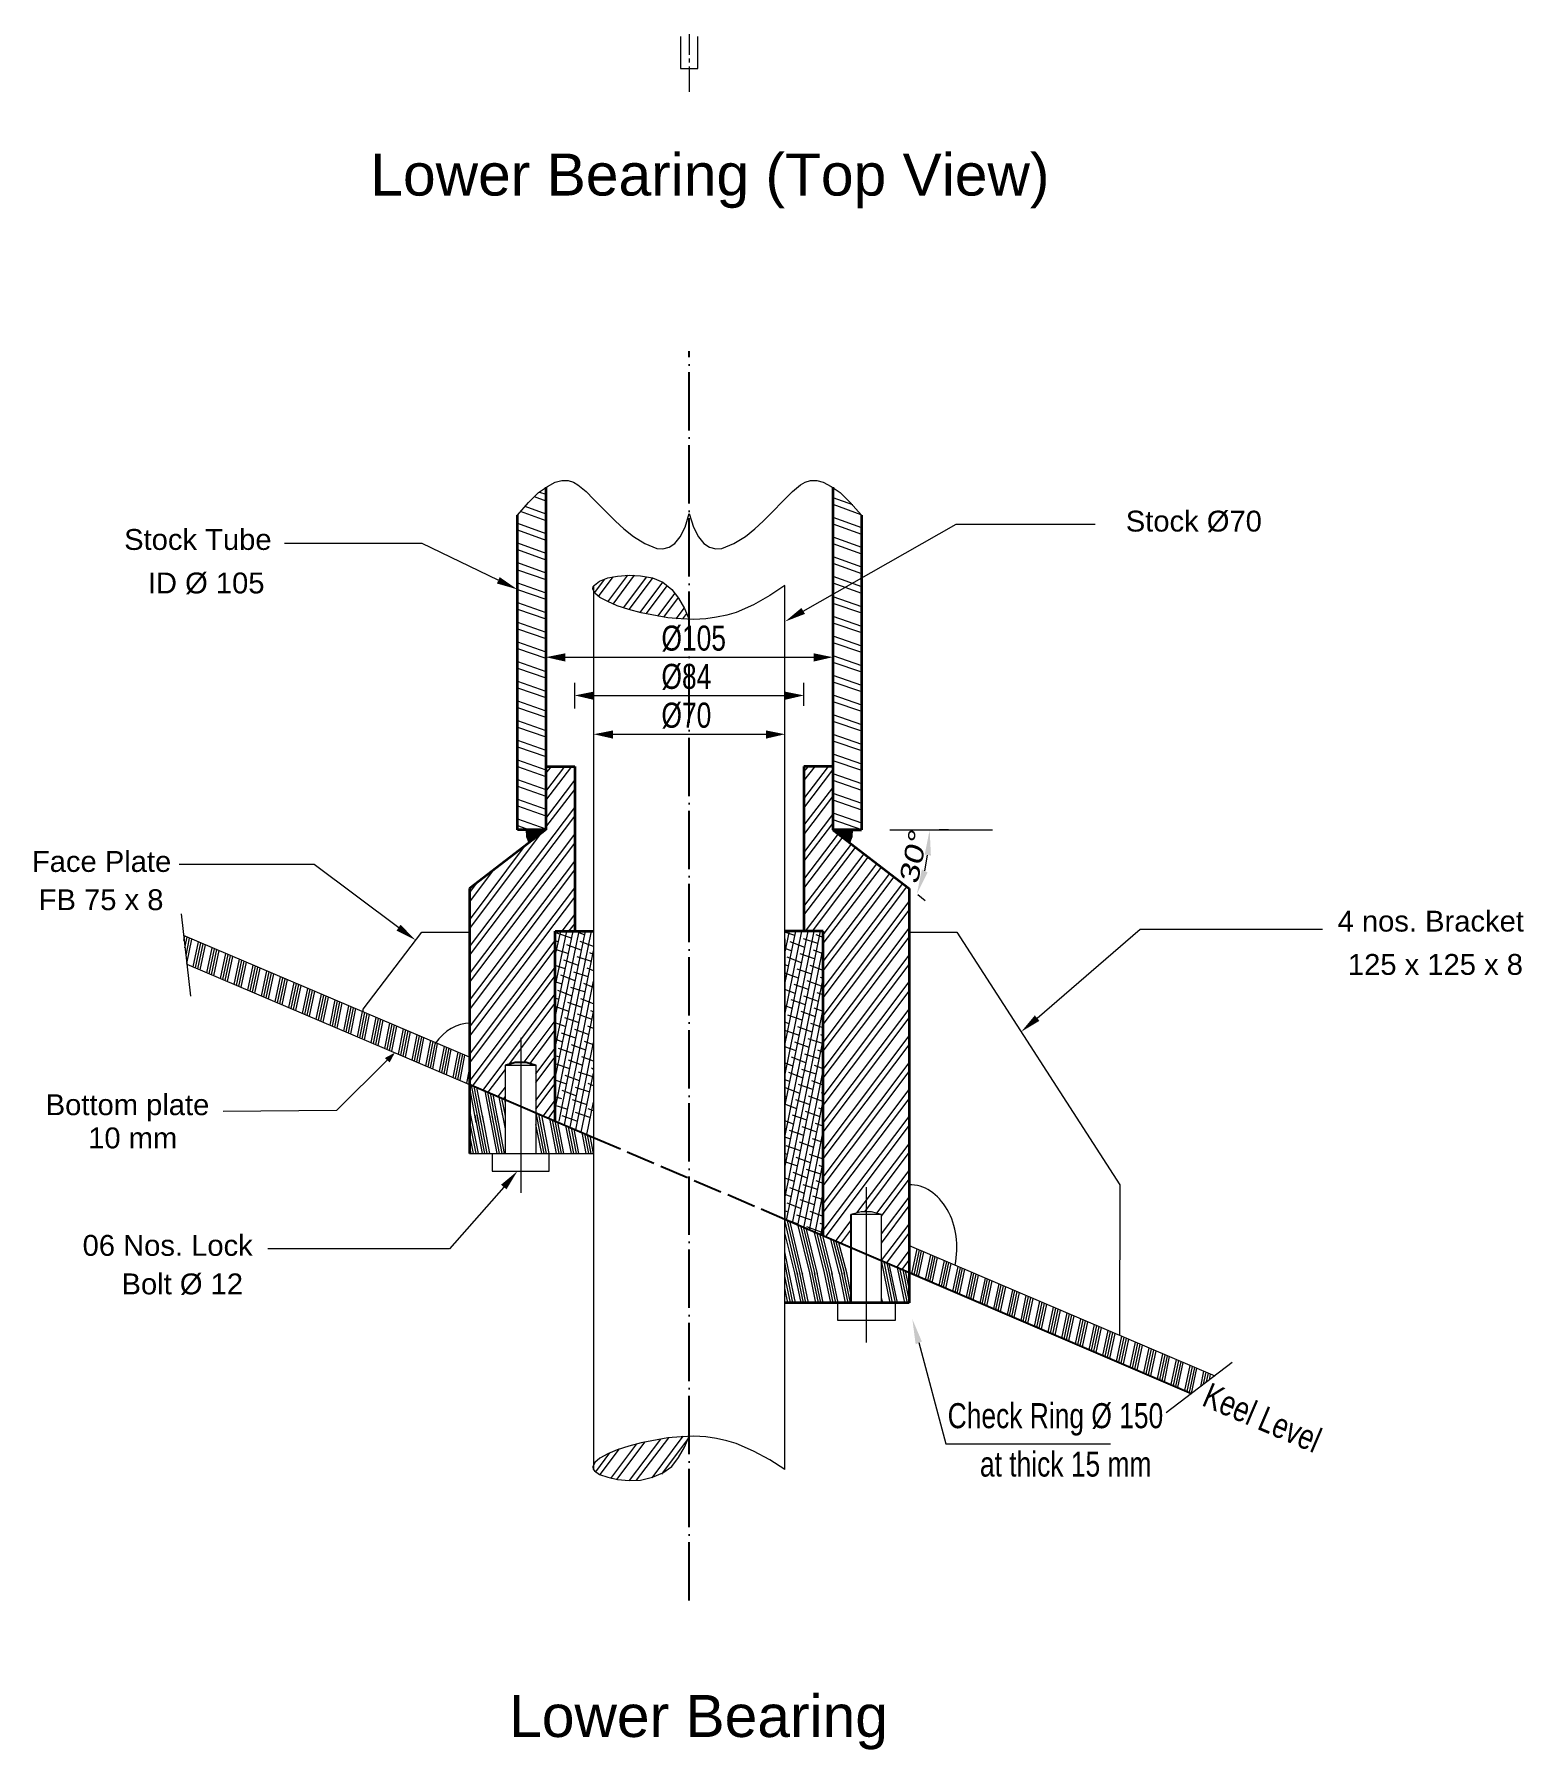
# Model space of a CAD drawing. Header units: inches. Extents: x 12838 to 25100, y 14333 to 18831.
# Drawn here: x 14211 to 14824, y 16734 to 17440 of the extents above; entities that cross this region are included whole.
import ezdxf

# ---------------------------------------------------------------- set-up
doc = ezdxf.new("R2010")
doc.units = ezdxf.units.IN
doc.header["$MEASUREMENT"] = 0
for name, pattern in [('ACAD_ISO02W100', [15, 12, -3]), ('ACAD_ISO04W100', [30, 24, -3, 0, -3]), ('CENTER2', [1.125, 0.75, -0.125, 0.125, -0.125])]:
    doc.linetypes.add(name, pattern=pattern)
for name, color, linetype in [('PDF3_Geometry', 7, 'Continuous'), ('PDF3_Solid Fills', 7, 'Continuous'), ('PDF3_Text', 7, 'Continuous')]:
    doc.layers.add(name, color=color, linetype=linetype)
doc.styles.add('PDF Arial', font='arial.ttf')

msp = doc.modelspace()

# ---------------------------------------------------------------- linework, layer by layer
at = {"linetype": 'ACAD_ISO04W100'}
msp.add_line((14480.49898, 16795.72639), (14480.49898, 17309.93808), dxfattribs=at)
for p, q in [((14390.03827, 16979.64591), (14390.03827, 17025.92112)), ((14404.8039, 17016.09591), (14408.87718, 17017.22091)), ((14408.87718, 17017.22091), (14413.2899, 17017.22091)), ((14413.2899, 17017.22091), (14417.36318, 17016.09591)), ((14389.88206, 17008.20118), (14441.12396, 16986.31038)), ((14519.874, 16952.66796), (14687.29238, 16880.94089)), ((14547.02918, 16954.594), (14547.02918, 16918.144))]:
    msp.add_line(p, q)
at = {"linetype": 'ACAD_ISO02W100'}
msp.add_line((14441.12396, 16986.31038), (14519.874, 16952.66796), dxfattribs=at)
at = {"layer": 'PDF3_Geometry', "linetype": 'ByBlock', "lineweight": 18}
for p, q in [((14425.34001, 17255.96796), (14428.05553, 17256.64296)), ((14428.05553, 17256.64296), (14430.60133, 17256.64296)), ((14430.60133, 17256.64296), (14432.80769, 17255.96796)), ((14528.19027, 17255.96796), (14530.39663, 17256.64296)), ((14530.39663, 17256.64296), (14532.94243, 17256.64296)), ((14532.94243, 17256.64296), (14535.65795, 17255.96796)), ((14414.30822, 17247.64296), (14418.3815, 17251.69296)), ((14416.6843, 17250.11796), (14421.43645, 17248.31796)), ((14418.3815, 17251.69296), (14422.11533, 17254.16796)), ((14418.89066, 17251.91796), (14421.43645, 17251.01796)), ((14422.11533, 17254.16796), (14425.34001, 17255.96796)), ((14432.80769, 17255.96796), (14434.67461, 17254.84296)), ((14434.67461, 17254.84296), (14438.069, 17252.14296)), ((14438.069, 17252.14296), (14441.12396, 17248.99296)), ((14519.874, 17248.99296), (14522.92895, 17252.14296)), ((14522.92895, 17252.14296), (14526.32335, 17254.84296)), ((14526.32335, 17254.84296), (14528.19027, 17255.96796)), ((14535.65795, 17255.96796), (14538.88263, 17254.16796)), ((14538.88263, 17254.16796), (14542.61646, 17251.69296)), ((14539.56151, 17249.66796), (14547.70806, 17246.74296)), ((14542.61646, 17251.69296), (14546.68974, 17247.64296)), ((14409.72578, 17242.46796), (14414.30822, 17247.64296)), ((14410.91382, 17244.04296), (14421.43645, 17240.21796)), ((14412.78074, 17246.06796), (14421.43645, 17242.91796)), ((14441.12396, 17248.99296), (14447.06416, 17242.91796)), ((14447.06416, 17242.91796), (14450.11912, 17239.99296)), ((14478.80178, 17237.51796), (14480.49898, 17243.14296)), ((14480.49898, 17243.14296), (14482.19618, 17237.51796)), ((14510.87884, 17239.99296), (14513.9338, 17242.91796)), ((14513.9338, 17242.91796), (14519.874, 17248.99296)), ((14539.56151, 17246.96796), (14551.10246, 17242.69296)), ((14546.68974, 17247.64296), (14551.4419, 17242.46796)), ((14409.72578, 17239.09296), (14421.43645, 17234.81796)), ((14409.72578, 17236.39296), (14421.43645, 17232.11796)), ((14450.11912, 17239.99296), (14453.51352, 17236.84296)), ((14453.51352, 17236.84296), (14457.58679, 17233.69296)), ((14476.76514, 17233.46796), (14478.80178, 17237.51796)), ((14480.49898, 17239.09296), (14480.49898, 17229.19296)), ((14482.19618, 17237.51796), (14484.23282, 17233.46796)), ((14503.58089, 17233.69296), (14507.48444, 17236.84296)), ((14507.48444, 17236.84296), (14510.87884, 17239.99296)), ((14539.56151, 17241.56796), (14551.4419, 17237.29296)), ((14539.56151, 17238.86796), (14551.4419, 17234.59296)), ((14409.72578, 17230.99296), (14421.43645, 17226.71796)), ((14409.72578, 17228.29296), (14421.43645, 17224.01796)), ((14457.58679, 17233.69296), (14462.16923, 17230.76796)), ((14462.16923, 17230.76796), (14467.09111, 17228.74296)), ((14467.09111, 17228.74296), (14469.63691, 17228.51796)), ((14469.63691, 17228.51796), (14472.1827, 17229.19296)), ((14472.1827, 17229.19296), (14474.55878, 17230.76796)), ((14474.55878, 17230.76796), (14476.76514, 17233.46796)), ((14484.23282, 17233.46796), (14486.43918, 17230.76796)), ((14486.43918, 17230.76796), (14488.81525, 17229.19296)), ((14488.81525, 17229.19296), (14491.36105, 17228.51796)), ((14491.36105, 17228.51796), (14493.90685, 17228.74296)), ((14493.90685, 17228.74296), (14498.82873, 17230.76796)), ((14498.82873, 17230.76796), (14503.58089, 17233.69296)), ((14539.56151, 17233.46796), (14551.4419, 17229.19296)), ((14539.56151, 17230.76796), (14551.4419, 17226.49296)), ((14409.72578, 17222.89296), (14421.43645, 17218.61796)), ((14539.56151, 17225.36796), (14551.4419, 17221.09296)), ((14539.56151, 17222.66796), (14551.4419, 17218.39296)), ((14409.72578, 17219.96796), (14421.43645, 17215.91796)), ((14409.72578, 17214.56796), (14421.43645, 17210.51796)), ((14441.4634, 17210.51796), (14445.7064, 17216.14296)), ((14441.4634, 17213.66796), (14443.50004, 17215.24296)), ((14443.1606, 17208.94296), (14449.1008, 17217.04296)), ((14443.50004, 17215.24296), (14446.89444, 17216.59296)), ((14446.89444, 17206.69296), (14455.21071, 17217.71796)), ((14446.89444, 17216.59296), (14450.96772, 17217.26796)), ((14449.1008, 17205.79296), (14457.92623, 17217.71796)), ((14450.96772, 17217.26796), (14455.71987, 17217.71796)), ((14453.3438, 17204.21796), (14463.01783, 17217.04296)), ((14455.71987, 17217.71796), (14460.47203, 17217.49296)), ((14455.71987, 17203.54296), (14465.39391, 17216.36796)), ((14460.30231, 17202.41796), (14469.63691, 17214.79296)), ((14460.47203, 17217.49296), (14465.39391, 17216.59296)), ((14465.39391, 17216.59296), (14469.63691, 17214.79296)), ((14469.63691, 17214.79296), (14473.37074, 17211.86796)), ((14539.56151, 17217.26796), (14551.4419, 17212.99296)), ((14539.56151, 17214.56796), (14551.4419, 17210.29296)), ((14409.72578, 17211.86796), (14421.43645, 17207.81796)), ((14440.78452, 17212.09296), (14440.95424, 17212.99296)), ((14441.63312, 17210.29296), (14440.78452, 17212.09296)), ((14440.95424, 17212.99296), (14441.4634, 17213.66796)), ((14441.12396, 17213.44296), (14441.12396, 16849.5468)), ((14443.66976, 17208.49296), (14441.63312, 17210.29296)), ((14446.89444, 17206.91796), (14443.66976, 17208.49296)), ((14450.798, 17205.11796), (14446.89444, 17206.91796)), ((14462.67839, 17201.74296), (14471.50382, 17213.44296)), ((14467.60027, 17200.84296), (14474.7285, 17210.29296)), ((14469.97635, 17200.39296), (14476.08626, 17208.49296)), ((14473.37074, 17211.86796), (14476.08626, 17208.26796)), ((14476.08626, 17208.26796), (14478.46234, 17203.99296)), ((14513.59436, 17209.39296), (14506.97528, 17205.56796)), ((14519.874, 17213.44296), (14513.59436, 17209.39296)), ((14519.874, 16849.5468), (14519.874, 17213.44296)), ((14539.56151, 17208.94296), (14551.4419, 17204.89296)), ((14409.72578, 17206.46796), (14421.43645, 17202.41796)), ((14409.72578, 17203.76796), (14421.43645, 17199.71796)), ((14455.55015, 17203.54296), (14450.798, 17205.11796)), ((14460.64175, 17202.19296), (14455.55015, 17203.54296)), ((14471.67354, 17200.16796), (14460.64175, 17202.19296)), ((14477.10458, 17199.71796), (14471.67354, 17200.16796)), ((14475.06794, 17199.71796), (14478.46234, 17204.21796)), ((14477.78346, 17199.71796), (14479.48066, 17201.96796)), ((14478.46234, 17203.99296), (14480.49898, 17199.49296)), ((14491.70049, 17200.39296), (14487.28778, 17199.71796)), ((14495.94349, 17201.29296), (14491.70049, 17200.39296)), ((14499.84705, 17202.41796), (14495.94349, 17201.29296)), ((14506.97528, 17205.56796), (14499.84705, 17202.41796)), ((14539.56151, 17206.24296), (14551.4419, 17202.19296)), ((14539.56151, 17200.84296), (14551.4419, 17196.79296)), ((14409.72578, 17198.36796), (14421.43645, 17194.31796)), ((14409.72578, 17195.66796), (14421.43645, 17191.61796)), ((14482.3659, 17199.49296), (14477.10458, 17199.71796)), ((14487.28778, 17199.71796), (14482.3659, 17199.49296)), ((14539.56151, 17198.14296), (14551.4419, 17194.09296)), ((14539.56151, 17192.74296), (14551.4419, 17188.69296)), ((14409.72578, 17190.26796), (14421.43645, 17186.21796)), ((14409.72578, 17187.56796), (14421.43645, 17183.51796)), ((14421.43645, 17170.69296), (14421.43645, 17189.14296)), ((14539.56151, 17190.04296), (14551.4419, 17185.99296)), ((14539.56151, 17173.39296), (14539.56151, 17189.14296)), ((14409.72578, 17182.16796), (14421.43645, 17178.11796)), ((14409.72578, 17179.46796), (14421.43645, 17175.41796)), ((14429.41329, 17183.96796), (14531.75439, 17183.96796)), ((14539.56151, 17184.64296), (14551.4419, 17180.59296)), ((14539.56151, 17181.94296), (14551.4419, 17177.89296)), ((14409.72578, 17174.06796), (14421.43645, 17170.01796)), ((14433.31685, 17162.81796), (14433.31685, 17173.39296)), ((14527.68111, 17163.94296), (14527.68111, 17173.39296)), ((14539.56151, 17176.54296), (14551.4419, 17172.49296)), ((14539.56151, 17173.84296), (14551.4419, 17169.79296)), ((14409.72578, 17171.36796), (14421.43645, 17167.31796)), ((14409.72578, 17165.96796), (14421.43645, 17161.91796)), ((14441.12396, 17168.21796), (14519.874, 17168.21796)), ((14539.56151, 17168.44296), (14551.4419, 17164.39296)), ((14539.56151, 17165.74296), (14551.4419, 17161.69296)), ((14409.72578, 17163.26796), (14421.43645, 17159.21796)), ((14409.72578, 17157.86796), (14421.43645, 17153.81796)), ((14539.56151, 17160.34296), (14551.4419, 17156.29296)), ((14539.56151, 17157.64296), (14551.4419, 17153.59296)), ((14409.72578, 17155.16796), (14421.43645, 17151.11796)), ((14449.1008, 17152.24296), (14512.06688, 17152.24296)), ((14539.56151, 17152.24296), (14551.4419, 17148.19296)), ((14409.72578, 17149.76796), (14421.43645, 17145.71796)), ((14409.72578, 17147.06796), (14421.43645, 17143.01796)), ((14539.56151, 17149.54296), (14551.4419, 17145.49296)), ((14539.56151, 17144.14296), (14551.4419, 17140.09296)), ((14409.72578, 17141.66796), (14421.43645, 17137.61796)), ((14409.72578, 17138.96796), (14421.43645, 17134.91796)), ((14421.43645, 17128.61796), (14429.24357, 17138.96796)), ((14421.43645, 17136.04296), (14423.81253, 17138.96796)), ((14421.43645, 17125.01796), (14432.12881, 17138.96796)), ((14527.68111, 17136.71796), (14529.54803, 17138.96796)), ((14527.68111, 17125.69296), (14537.86431, 17138.96796)), ((14527.68111, 17133.11796), (14532.26355, 17138.96796)), ((14527.68111, 17121.86796), (14539.56151, 17137.61796)), ((14539.56151, 17141.44296), (14551.4419, 17137.39296)), ((14409.72578, 17133.56796), (14421.43645, 17129.51796)), ((14409.72578, 17130.86796), (14421.43645, 17126.81796)), ((14421.43645, 17117.59296), (14433.31685, 17133.34296)), ((14421.43645, 17113.99296), (14433.31685, 17129.51796)), ((14527.68111, 17114.66796), (14539.56151, 17130.19296)), ((14539.56151, 17136.04296), (14551.4419, 17131.99296)), ((14539.56151, 17133.34296), (14551.4419, 17129.29296)), ((14390.03827, 17064.71796), (14433.31685, 17122.09296)), ((14409.72578, 17125.46796), (14421.43645, 17121.41796)), ((14409.72578, 17122.76796), (14421.43645, 17118.71796)), ((14527.68111, 17110.84296), (14539.56151, 17126.59296)), ((14539.56151, 17127.94296), (14551.4419, 17123.89296)), ((14539.56151, 17125.24296), (14551.4419, 17121.19296)), ((14390.03827, 17061.11796), (14433.31685, 17118.49296)), ((14409.72578, 17117.36796), (14421.43645, 17113.31796)), ((14527.68111, 17103.41796), (14539.56151, 17119.16796)), ((14527.68111, 17099.81796), (14539.56151, 17115.56796)), ((14539.56151, 17119.84296), (14551.4419, 17115.79296)), ((14539.56151, 17117.14296), (14551.4419, 17113.09296)), ((14390.03827, 17072.14296), (14419.73926, 17111.74296)), ((14390.03827, 17053.69296), (14433.31685, 17111.06796)), ((14409.72578, 17114.66796), (14414.64766, 17112.86796)), ((14527.68111, 17092.39296), (14541.93758, 17111.29296)), ((14527.68111, 17088.79296), (14543.63478, 17109.94296)), ((14562.98285, 17112.86796), (14583.34924, 17112.86796)), ((14587.2528, 17112.86796), (14583.34924, 17112.86796)), ((14583.34924, 17112.86796), (14605.24311, 17112.86796)), ((14390.03827, 17050.09296), (14433.31685, 17107.46796)), ((14390.03827, 17075.74296), (14413.12018, 17106.56796)), ((14527.68111, 17081.36796), (14547.1989, 17107.01796)), ((14527.68111, 17077.76796), (14548.8961, 17105.66796)), ((14528.35999, 17071.24296), (14552.46022, 17102.96796)), ((14531.24523, 17071.24296), (14554.15742, 17101.61796)), ((14577.40904, 17095.99296), (14578.59708, 17102.51796)), ((14390.03827, 17042.66796), (14433.31685, 17100.04296)), ((14390.03827, 17083.16796), (14400.05175, 17096.44296)), ((14390.03827, 17038.84296), (14433.31685, 17096.44296)), ((14535.65795, 17069.66796), (14557.72153, 17098.91796)), ((14535.65795, 17066.06796), (14559.58845, 17097.56796)), ((14535.65795, 17058.64296), (14562.98285, 17094.86796)), ((14390.03827, 17086.99296), (14393.43267, 17091.49296)), ((14390.03827, 17031.64296), (14433.31685, 17089.01796)), ((14535.65795, 17054.81796), (14564.84977, 17093.51796)), ((14535.65795, 17047.61796), (14568.41389, 17090.81796)), ((14535.65795, 17043.79296), (14570.11109, 17089.46796)), ((14390.03827, 17027.81796), (14433.31685, 17085.19296)), ((14535.65795, 17036.36796), (14570.95969, 17083.39296)), ((14535.65795, 17032.76796), (14570.95969, 17079.79296)), ((14574.5238, 17086.31796), (14577.57876, 17083.84296)), ((14271.25846, 17078.39271), (14275.11121, 17044.48751)), ((14428.22525, 17071.24296), (14433.31685, 17077.99296)), ((14430.94077, 17071.24296), (14433.31685, 17074.16796)), ((14390.03827, 17019.37994), (14272.24097, 17069.41929)), ((14272.47447, 17067.36443), (14272.86581, 17069.15386)), ((14272.82472, 17064.28214), (14273.80307, 17068.75572)), ((14273.33118, 17061.13349), (14274.74033, 17068.35758)), ((14273.59346, 17057.84411), (14275.67759, 17067.95944)), ((14276.31727, 17056.44259), (14278.48938, 17066.76501)), ((14277.25453, 17056.04445), (14279.42664, 17066.36687)), ((14278.19179, 17055.64631), (14280.3639, 17065.96873)), ((14346.29064, 17039.03362), (14370.35076, 17070.79296)), ((14370.35076, 17070.79296), (14390.03827, 17070.79296)), ((14390.03827, 17020.39296), (14425.34001, 17067.41796)), ((14425.284, 16997.95083), (14440.27536, 17071.24296)), ((14425.34001, 17023.09296), (14435.18377, 17071.24296)), ((14425.34001, 17060.89296), (14427.54637, 17071.24296)), ((14425.34001, 17048.29296), (14430.09217, 17071.24296)), ((14425.34001, 17035.69296), (14432.63797, 17071.24296)), ((14425.34001, 17010.49296), (14437.72956, 17071.24296)), ((14426.52805, 17066.74296), (14425.34001, 17067.19296)), ((14431.95909, 17068.31796), (14426.01889, 17070.34296)), ((14436.03237, 17063.36796), (14430.09217, 17065.61796)), ((14437.39012, 17069.66796), (14433.31685, 17071.24296)), ((14441.12396, 17064.94296), (14435.52321, 17066.96796)), ((14441.12396, 17068.54296), (14440.95424, 17068.54296)), ((14519.874, 17062.01796), (14521.74092, 17071.24296)), ((14519.874, 17049.41796), (14524.28671, 17071.24296)), ((14519.874, 17036.81796), (14526.83251, 17071.24296)), ((14519.874, 17024.21796), (14529.37831, 17071.24296)), ((14519.874, 17011.61796), (14531.92411, 17071.24296)), ((14519.874, 16999.01796), (14534.46991, 17071.24296)), ((14523.94727, 17069.44296), (14519.874, 17070.79296)), ((14519.874, 17068.09296), (14519.874, 16951.4384)), ((14528.02055, 17064.49296), (14522.08036, 17066.74296)), ((14533.45159, 17066.06796), (14527.51139, 17068.09296)), ((14529.20859, 17070.79296), (14528.35999, 17071.24296)), ((14535.65795, 17068.54296), (14532.77271, 17069.66796)), ((14535.65795, 17025.34296), (14570.95969, 17072.36796)), ((14535.65795, 17021.74296), (14570.95969, 17068.76796)), ((14570.95969, 17070.79296), (14590.6472, 17070.79296)), ((14590.6472, 17070.79296), (14657.68656, 16966.84296)), ((14279.12905, 17055.24817), (14281.30116, 17065.57059)), ((14281.94084, 17054.05375), (14284.11294, 17064.37617)), ((14282.8781, 17053.65561), (14285.0502, 17063.97803)), ((14283.81536, 17053.25747), (14285.98746, 17063.57989)), ((14284.75262, 17052.85933), (14286.92473, 17063.18175)), ((14287.5644, 17051.6649), (14289.73651, 17061.98732)), ((14288.50166, 17051.26676), (14290.67377, 17061.58918)), ((14289.43893, 17050.86862), (14291.61103, 17061.19104)), ((14290.37619, 17050.47048), (14292.54829, 17060.7929)), ((14293.18797, 17049.27606), (14295.36007, 17059.59848)), ((14294.12523, 17048.87792), (14296.29734, 17059.20034)), ((14295.06249, 17048.47978), (14297.2346, 17058.8022)), ((14390.03827, 17016.79296), (14425.34001, 17063.81796)), ((14425.34001, 17063.81796), (14430.77105, 17062.01796)), ((14426.89353, 16992.95525), (14441.12396, 17063.14296)), ((14434.84433, 17057.06796), (14428.90413, 17059.31796)), ((14440.27536, 17058.64296), (14434.33517, 17060.66796)), ((14441.12396, 17061.56796), (14439.59648, 17062.24296)), ((14519.874, 16986.41796), (14535.65795, 17064.26796)), ((14522.58952, 17063.14296), (14519.874, 17064.04296)), ((14526.66279, 17058.19296), (14520.7226, 17060.44296)), ((14532.09383, 17059.76796), (14526.15363, 17061.79296)), ((14535.65795, 17061.79296), (14531.58467, 17063.36796)), ((14535.65795, 17014.31796), (14570.95969, 17061.34296)), ((14273.6617, 17057.57066), (14390.03827, 17008.13482)), ((14295.99975, 17048.08163), (14298.17186, 17058.40405)), ((14298.81154, 17046.88721), (14300.98364, 17057.20963)), ((14299.7488, 17046.48907), (14301.9209, 17056.81149)), ((14300.68606, 17046.09093), (14302.85816, 17056.41335)), ((14301.62332, 17045.69279), (14303.79542, 17056.01521)), ((14304.4351, 17044.49837), (14306.60721, 17054.82079)), ((14305.37236, 17044.10022), (14307.54447, 17054.42264)), ((14306.30962, 17043.70208), (14308.48173, 17054.0245)), ((14307.24688, 17043.30394), (14309.41899, 17053.62636)), ((14310.05867, 17042.10952), (14312.23077, 17052.43194)), ((14310.99593, 17041.71138), (14313.16803, 17052.0338)), ((14311.93319, 17041.31324), (14314.10529, 17051.63566)), ((14390.03827, 17009.36796), (14425.34001, 17056.39296)), ((14391.38341, 17007.5598), (14425.34001, 17052.79296)), ((14429.41329, 17055.71796), (14425.34001, 17057.06796)), ((14433.48657, 17050.76796), (14427.54637, 17053.01796)), ((14438.9176, 17052.34296), (14432.97741, 17054.36796)), ((14441.12396, 17054.81796), (14438.40844, 17055.94296)), ((14521.40148, 17056.84296), (14519.874, 17057.29296)), ((14525.47475, 17051.89296), (14519.874, 17053.91796)), ((14519.874, 16973.81796), (14535.65795, 17051.66796)), ((14530.90579, 17053.46796), (14524.96559, 17055.49296)), ((14535.65795, 17055.04296), (14530.22691, 17057.06796)), ((14535.65795, 17051.66796), (14534.46991, 17052.11796)), ((14535.65795, 17010.71796), (14570.95969, 17057.51796)), ((14312.87045, 17040.9151), (14315.04256, 17051.23752)), ((14315.68223, 17039.72067), (14317.85434, 17050.04309)), ((14316.61949, 17039.32253), (14318.7916, 17049.64495)), ((14317.55676, 17038.92439), (14319.72886, 17049.24681)), ((14318.49402, 17038.52625), (14320.66612, 17048.84867)), ((14321.3058, 17037.33183), (14323.4779, 17047.65425)), ((14322.24306, 17036.93369), (14324.41517, 17047.25611)), ((14323.18032, 17036.53555), (14325.35243, 17046.85797)), ((14324.11758, 17036.13741), (14326.28969, 17046.45983)), ((14326.92937, 17034.94298), (14329.10147, 17045.2654)), ((14327.86663, 17034.54484), (14330.03873, 17044.86726)), ((14328.80389, 17034.1467), (14330.97599, 17044.46912)), ((14395.60385, 17005.7568), (14425.34001, 17045.36796)), ((14428.22525, 17049.41796), (14425.34001, 17050.31796)), ((14432.29853, 17044.46796), (14426.35833, 17046.71796)), ((14429.139, 16991.43042), (14441.12396, 17050.54296)), ((14437.72956, 17046.04296), (14431.78937, 17048.06796)), ((14441.12396, 17048.06796), (14437.05069, 17049.64296)), ((14520.04372, 17050.54296), (14519.874, 17050.54296)), ((14524.11699, 17045.59296), (14519.874, 17047.16796)), ((14529.54803, 17047.16796), (14523.60783, 17049.19296)), ((14533.62131, 17042.21796), (14527.68111, 17044.46796)), ((14534.97907, 17048.51796), (14529.03887, 17050.76796)), ((14535.65795, 17044.91796), (14533.11215, 17045.81796)), ((14535.65795, 17003.29296), (14570.95969, 17050.31796)), ((14535.65795, 16999.46796), (14570.95969, 17046.49296)), ((14329.74115, 17033.74856), (14331.91325, 17044.07098)), ((14332.70914, 17032.48778), (14334.72504, 17042.87656)), ((14333.6464, 17032.08964), (14335.6623, 17042.47842)), ((14334.58366, 17031.6915), (14336.59956, 17042.08027)), ((14335.52092, 17031.29336), (14337.53682, 17041.68213)), ((14338.33271, 17030.09893), (14340.3486, 17040.48771)), ((14339.26997, 17029.70079), (14341.28586, 17040.08957)), ((14340.20723, 17029.30265), (14342.22312, 17039.69143)), ((14341.14449, 17028.90451), (14343.16039, 17039.29329)), ((14343.95627, 17027.71009), (14345.97217, 17038.09887)), ((14344.89353, 17027.31195), (14346.90943, 17037.70072)), ((14346.29064, 17037.96358), (14346.29064, 17039.03362)), ((14406.51913, 17016.56964), (14425.34001, 17041.54296)), ((14426.86749, 17043.11796), (14425.34001, 17043.56796)), ((14430.94077, 17038.16796), (14425.34001, 17040.19296)), ((14436.37181, 17039.74296), (14430.43161, 17041.76796)), ((14431.42716, 16990.4529), (14441.12396, 17037.94296)), ((14441.12396, 17041.31796), (14435.86265, 17043.34296)), ((14441.12396, 17037.94296), (14439.93592, 17038.39296)), ((14522.92895, 17039.29296), (14519.874, 17040.41796)), ((14519.874, 16961.21796), (14535.65795, 17039.06796)), ((14528.35999, 17040.86796), (14522.4198, 17042.89296)), ((14532.43327, 17035.91796), (14526.49307, 17038.16796)), ((14535.65795, 17038.16796), (14531.92411, 17039.51796)), ((14535.65795, 16992.26796), (14570.95969, 17039.06796)), ((14345.8308, 17026.91381), (14347.84669, 17037.30258)), ((14346.76806, 17026.51567), (14348.78395, 17036.90444)), ((14349.57984, 17025.32124), (14351.59573, 17035.71002)), ((14350.5171, 17024.9231), (14352.533, 17035.31188)), ((14351.45436, 17024.52496), (14353.47026, 17034.91374)), ((14352.39162, 17024.12682), (14354.40752, 17034.5156)), ((14355.20341, 17022.9324), (14357.2193, 17033.32117)), ((14356.14067, 17022.53426), (14358.15656, 17032.92303)), ((14357.07793, 17022.13611), (14359.09382, 17032.52489)), ((14358.01519, 17021.73797), (14360.03108, 17032.12675)), ((14360.82697, 17020.54355), (14362.84287, 17030.93233)), ((14361.76423, 17020.14541), (14363.78013, 17030.53419)), ((14412.48646, 17017.22091), (14425.34001, 17034.34296)), ((14415.00276, 17016.74783), (14425.34001, 17030.51796)), ((14425.67945, 17036.81796), (14425.34001, 17036.81796)), ((14429.75273, 17031.86796), (14425.34001, 17033.44296)), ((14435.18377, 17033.44296), (14429.24357, 17035.46796)), ((14439.25704, 17028.49296), (14433.31685, 17030.74296)), ((14440.44508, 17034.79296), (14434.50489, 17037.04296)), ((14441.12396, 17031.19296), (14438.74788, 17032.09296)), ((14521.5712, 17032.99296), (14519.874, 17033.66796)), ((14527.00223, 17034.56796), (14521.06204, 17036.59296)), ((14531.07551, 17029.61796), (14525.13531, 17031.86796)), ((14535.65795, 17031.41796), (14530.56635, 17033.21796)), ((14535.65795, 16988.44296), (14570.95969, 17035.46796)), ((14362.70149, 17019.74727), (14364.71739, 17030.13605)), ((14363.63875, 17019.34913), (14365.65465, 17029.73791)), ((14366.45054, 17018.15471), (14368.46643, 17028.54348)), ((14367.3878, 17017.75656), (14369.40369, 17028.14534)), ((14368.32506, 17017.35842), (14370.34095, 17027.7472)), ((14369.26232, 17016.96028), (14371.27822, 17027.34906)), ((14372.0741, 17015.76586), (14374.09, 17026.15464)), ((14373.01136, 17015.36772), (14375.02726, 17025.7565)), ((14373.94863, 17014.96958), (14375.96452, 17025.35835)), ((14374.88589, 17014.57144), (14376.90178, 17024.96021)), ((14377.69767, 17013.37701), (14379.71356, 17023.76579)), ((14378.63493, 17012.97887), (14380.65083, 17023.36765)), ((14411.08354, 17027.34591), (14411.08354, 16963.44591)), ((14428.39497, 17025.56796), (14425.34001, 17026.69296)), ((14433.82601, 17027.14296), (14427.88581, 17029.16796)), ((14437.89928, 17022.19296), (14431.95909, 17024.44296)), ((14433.75603, 16989.458), (14441.12396, 17025.34296)), ((14441.12396, 17024.44296), (14437.39012, 17025.79296)), ((14525.81419, 17028.26796), (14519.874, 17030.29296)), ((14520.38316, 17026.69296), (14519.874, 17026.91796)), ((14524.45643, 17021.96796), (14519.874, 17023.54296)), ((14520.57424, 16952.07172), (14535.65795, 17026.46796)), ((14529.88747, 17023.31796), (14523.94727, 17025.56796)), ((14535.31851, 17024.89296), (14529.37831, 17026.91796)), ((14535.65795, 17028.04296), (14534.63963, 17028.49296)), ((14535.65795, 16981.01796), (14570.95969, 17028.04296)), ((14535.65795, 16977.41796), (14570.95969, 17024.44296)), ((14379.57219, 17012.58073), (14381.58809, 17022.96951)), ((14380.50945, 17012.18259), (14382.52535, 17022.57137)), ((14383.32124, 17010.98817), (14385.33713, 17021.37694)), ((14384.2585, 17010.59003), (14386.27439, 17020.9788)), ((14385.19576, 17010.19189), (14387.21165, 17020.58066)), ((14386.13302, 17009.79375), (14388.14891, 17020.18252)), ((14389.86855, 17018.48482), (14390.03827, 17018.48482)), ((14408.87718, 17017.22091), (14404.8039, 17016.09591)), ((14413.2899, 17017.22091), (14408.87718, 17017.22091)), ((14417.36318, 17016.09591), (14413.2899, 17017.22091)), ((14417.36318, 17012.51796), (14425.34001, 17023.09296)), ((14417.36318, 17008.86712), (14425.34001, 17019.49296)), ((14427.20693, 17019.26796), (14425.34001, 17019.94296)), ((14431.28021, 17014.54296), (14425.34001, 17016.56796)), ((14432.63797, 17020.84296), (14426.69777, 17022.86796)), ((14436.71125, 17015.89296), (14430.77105, 17018.14296)), ((14441.12396, 17017.69296), (14436.20209, 17019.49296)), ((14523.26839, 17015.66796), (14519.874, 17016.79296)), ((14528.52971, 17017.01796), (14522.58952, 17019.26796)), ((14533.96075, 17018.59296), (14528.02055, 17020.61796)), ((14535.65795, 17021.29296), (14533.45159, 17022.19296)), ((14535.65795, 16969.99296), (14570.95969, 17017.01796)), ((14388.9448, 17008.59932), (14390.03827, 17014.23445)), ((14389.88206, 17008.20118), (14390.13294, 17009.49407)), ((14397.69643, 17004.86284), (14404.8039, 17014.29371)), ((14404.8039, 16979.64591), (14404.8039, 17016.09591)), ((14404.8039, 17016.09591), (14417.36318, 17016.09591)), ((14417.36318, 17016.09591), (14417.36318, 16979.64591)), ((14417.36318, 17001.47143), (14425.34001, 17012.06796)), ((14425.84917, 17012.96796), (14425.34001, 17013.19296)), ((14430.09217, 17008.24296), (14425.34001, 17009.81796)), ((14435.35349, 17009.59296), (14429.41329, 17011.84296)), ((14440.78452, 17011.16796), (14434.84433, 17013.19296)), ((14436.0219, 16988.49001), (14441.12396, 17012.74296)), ((14441.12396, 17014.31796), (14440.27536, 17014.76796)), ((14521.91064, 17009.36796), (14519.874, 17010.04296)), ((14527.34167, 17010.71796), (14521.40148, 17012.96796)), ((14522.92548, 16951.06856), (14535.65795, 17013.86796)), ((14532.77271, 17012.29296), (14526.83251, 17014.31796)), ((14535.65795, 17007.79296), (14530.90579, 17009.59296)), ((14535.65795, 17014.54296), (14532.09383, 17015.89296)), ((14535.65795, 16966.39296), (14570.95969, 17013.41796)), ((14392.81321, 16992.46458), (14389.84311, 17008.21458)), ((14393.83153, 16992.46458), (14390.80567, 17007.80661)), ((14391.81133, 17008.12983), (14391.79489, 17008.21458)), ((14394.84985, 16992.46458), (14391.97055, 17007.30897)), ((14395.86817, 16992.46458), (14393.08087, 17006.83463)), ((14398.92312, 16992.46458), (14396.41184, 17005.41163)), ((14399.94144, 16992.46458), (14397.52217, 17004.93729)), ((14400.95976, 16992.46458), (14398.63249, 17004.46295)), ((14401.97808, 16992.46458), (14399.74282, 17003.98862)), ((14401.87058, 17003.07963), (14404.8039, 17006.98707)), ((14403.7749, 16995.13594), (14402.26694, 17002.9103)), ((14404.79322, 16995.13594), (14403.37726, 17002.43596)), ((14404.0642, 17002.17672), (14404.8039, 17003.16207)), ((14417.36318, 16997.87091), (14425.34001, 17008.46796)), ((14428.02106, 17002.17939), (14425.34001, 17003.06796)), ((14434.16545, 17003.29296), (14428.22525, 17005.54296)), ((14439.59648, 17004.86796), (14433.65629, 17006.89296)), ((14441.12396, 17007.56796), (14438.9176, 17008.46796)), ((14520.7226, 17003.06796), (14519.874, 17003.29296)), ((14525.98391, 17004.41796), (14520.04372, 17006.66796)), ((14531.41495, 17005.99296), (14525.47475, 17008.01796)), ((14535.48823, 17001.04296), (14529.54803, 17003.29296)), ((14535.65795, 17004.41796), (14534.97907, 17004.64296)), ((14535.65795, 16958.96796), (14570.95969, 17005.99296)), ((14535.65795, 16955.36796), (14570.95969, 17002.16796)), ((14393.71564, 16979.64591), (14390.03827, 16998.22756)), ((14395.29959, 16979.64591), (14392.32949, 16995.39591)), ((14396.31791, 16979.64591), (14393.21158, 16995.39591)), ((14397.33623, 16979.64591), (14394.28127, 16995.39591)), ((14398.35455, 16979.64591), (14395.29959, 16995.39591)), ((14401.40951, 16979.64591), (14398.35455, 16995.39591)), ((14402.42783, 16979.64591), (14399.37287, 16995.39591)), ((14403.44614, 16979.64591), (14400.39119, 16995.39591)), ((14404.46446, 16979.64591), (14401.40951, 16995.39591)), ((14404.8039, 16989.83083), (14403.20632, 16998.06726)), ((14404.8039, 16995.08083), (14404.22464, 16998.06726)), ((14404.8039, 17000.33083), (14404.48759, 17001.96163)), ((14420.75757, 16979.64591), (14417.50801, 16996.39924)), ((14421.77589, 16979.64591), (14418.60534, 16995.93045)), ((14422.79421, 16979.64591), (14419.72777, 16995.45094)), ((14420.45747, 16995.13921), (14425.33202, 17001.61462)), ((14422.50814, 16994.26315), (14425.33202, 16998.01462)), ((14430.09217, 16997.8708), (14425.34001, 16999.4458)), ((14434.16545, 16992.9208), (14428.22525, 16995.1708)), ((14438.39045, 16999.74902), (14432.45025, 17001.77402)), ((14439.59648, 16994.4958), (14433.65629, 16996.5208)), ((14438.327, 16987.50525), (14441.12396, 17000.80077)), ((14441.12396, 16997.1958), (14438.9176, 16998.0958)), ((14524.79587, 16998.11796), (14519.874, 16999.91796)), ((14528.86915, 16993.39296), (14522.92895, 16995.41796)), ((14530.22691, 16999.69296), (14524.28671, 17001.71796)), ((14525.23922, 16950.0814), (14535.65795, 17001.26796)), ((14534.30019, 16994.74296), (14528.35999, 16996.99296)), ((14535.65795, 16997.66796), (14533.79103, 16998.34296)), ((14392.69732, 16979.64591), (14390.03827, 16993.35476)), ((14391.679, 16979.64591), (14390.03827, 16987.96488)), ((14419.73926, 16979.64591), (14417.36318, 16991.57091)), ((14425.84917, 16979.64591), (14423.05963, 16994.02756)), ((14426.86749, 16979.64591), (14424.16995, 16993.55322)), ((14427.88581, 16979.64591), (14425.28028, 16993.07888)), ((14428.90413, 16979.64591), (14426.3906, 16992.60455)), ((14431.95909, 16979.64591), (14429.72157, 16991.18154)), ((14432.97741, 16979.64591), (14430.8319, 16990.7072)), ((14433.99573, 16979.64591), (14431.94222, 16990.23287)), ((14435.01405, 16979.64591), (14433.05255, 16989.75853)), ((14438.069, 16979.64591), (14436.38352, 16988.33552)), ((14523.43811, 16991.81796), (14519.874, 16993.16796)), ((14527.68111, 16987.09296), (14521.74092, 16989.11796)), ((14532.94243, 16988.44296), (14527.00223, 16990.69296)), ((14527.58717, 16949.07964), (14535.65795, 16988.66796)), ((14535.65795, 16990.91796), (14532.43327, 16992.04296)), ((14535.65795, 16947.94296), (14570.95969, 16994.96796)), ((14536.52121, 16945.2679), (14570.95969, 16991.14296)), ((14390.66068, 16979.64591), (14390.03827, 16982.94644)), ((14439.08732, 16979.64591), (14437.49384, 16987.86118)), ((14440.10564, 16979.64591), (14438.60417, 16987.38685)), ((14441.12396, 16979.64591), (14439.71449, 16986.91251)), ((14522.25008, 16985.51796), (14519.874, 16986.41796)), ((14526.32335, 16980.79296), (14520.38316, 16982.81796)), ((14531.75439, 16982.14296), (14525.81419, 16984.39296)), ((14535.65795, 16984.16796), (14531.24523, 16985.74296)), ((14535.65795, 16980.79296), (14535.31851, 16981.01796)), ((14549.48167, 16955.24426), (14570.95969, 16983.71796)), ((14390.03827, 16979.64591), (14441.12396, 16979.64591)), ((14399.37287, 16979.64591), (14399.37287, 16972.44591)), ((14422.79421, 16972.44591), (14422.79421, 16979.64591)), ((14520.89232, 16979.21796), (14519.874, 16979.66796)), ((14525.13531, 16974.49296), (14519.874, 16976.29296)), ((14530.39663, 16975.84296), (14524.45643, 16978.09296)), ((14529.88747, 16979.44296), (14535.65795, 16977.41796)), ((14529.93742, 16948.0769), (14535.65795, 16976.06796)), ((14535.65795, 16974.04296), (14533.96075, 16974.71796)), ((14552.70253, 16955.719), (14570.95969, 16980.11796)), ((14399.37287, 16972.44591), (14422.79421, 16972.44591)), ((14523.77755, 16968.19296), (14519.874, 16969.54296)), ((14529.20859, 16969.54296), (14523.26839, 16971.79296)), ((14533.28187, 16964.81796), (14527.34167, 16966.84296)), ((14534.63963, 16971.11796), (14528.69943, 16973.14296)), ((14535.65795, 16967.29296), (14532.77271, 16968.41796)), ((14557.70072, 16955.11537), (14570.95969, 16972.69296)), ((14559.58845, 16953.81961), (14570.95969, 16969.09296)), ((14657.68656, 16966.84296), (14657.6009, 16904.86592)), ((14522.58952, 16961.89296), (14519.874, 16962.79296)), ((14527.85083, 16963.24296), (14521.91064, 16965.49296)), ((14532.09383, 16958.51796), (14526.15363, 16960.54296)), ((14535.65795, 16960.54296), (14531.41495, 16962.11796)), ((14532.29261, 16947.07204), (14535.65795, 16963.46796)), ((14553.30882, 16965.844), (14553.30882, 16901.944)), ((14559.58845, 16946.59296), (14570.95969, 16961.66796)), ((14521.23176, 16955.59296), (14519.874, 16956.04296)), ((14525.30503, 16950.64296), (14519.874, 16952.66796)), ((14526.66279, 16956.94296), (14520.7226, 16959.19296)), ((14530.73607, 16952.21796), (14524.79587, 16954.24296)), ((14535.65795, 16953.79296), (14530.22691, 16955.81796)), ((14535.65795, 16957.16796), (14535.82767, 16957.16796)), ((14551.27218, 16955.719), (14547.02918, 16954.594)), ((14559.58845, 16954.594), (14547.02918, 16954.594)), ((14555.51518, 16955.719), (14551.27218, 16955.719)), ((14559.58845, 16954.594), (14555.51518, 16955.719)), ((14559.58845, 16942.76796), (14570.95969, 16958.06796)), ((14559.58845, 16918.144), (14559.58845, 16954.594)), ((14524.96633, 16930.57461), (14519.874, 16952.04006)), ((14523.94801, 16930.57461), (14519.874, 16947.06637)), ((14526.00405, 16930.57461), (14520.91566, 16951.92606)), ((14527.00297, 16930.57461), (14522.03144, 16951.45)), ((14530.05793, 16930.57461), (14525.37881, 16950.02184)), ((14531.09564, 16930.57461), (14526.49459, 16949.54579)), ((14532.11396, 16930.57461), (14527.61038, 16949.06973)), ((14533.20708, 16930.20931), (14528.72617, 16948.59368)), ((14534.80935, 16947.26796), (14528.86915, 16949.51796)), ((14536.16784, 16930.57461), (14532.07353, 16947.16551)), ((14537.20556, 16930.57461), (14533.18932, 16946.68946)), ((14535.65795, 16950.41796), (14534.30019, 16950.86796)), ((14538.22388, 16930.57461), (14534.30511, 16946.21341)), ((14534.66185, 16946.0612), (14535.65795, 16950.86796)), ((14539.2422, 16930.57461), (14535.42089, 16945.73735)), ((14540.63308, 16943.51356), (14547.02918, 16951.99296)), ((14542.81584, 16942.58227), (14547.02918, 16948.16796)), ((14559.58845, 16935.56796), (14570.95969, 16950.64296)), ((14561.69031, 16934.52942), (14570.95969, 16946.81796)), ((14521.79455, 16929.844), (14519.874, 16939.22437)), ((14542.37195, 16930.20931), (14538.76826, 16944.30919)), ((14543.39027, 16930.20931), (14539.88404, 16943.83313)), ((14544.3338, 16930.57461), (14540.99983, 16943.35708)), ((14545.32722, 16930.57461), (14542.11568, 16942.881)), ((14546.92457, 16940.82927), (14547.02918, 16940.96796)), ((14565.89483, 16932.73555), (14570.95969, 16939.61796)), ((14570.95969, 16941.84141), (14696.8177, 16888.12954)), ((14572.08658, 16930.09382), (14574.33335, 16940.40165)), ((14573.02321, 16929.6942), (14575.21158, 16940.01319)), ((14573.95984, 16929.29459), (14576.14821, 16939.61357)), ((14574.89648, 16928.89497), (14577.08484, 16939.21395)), ((14520.77623, 16929.844), (14519.874, 16934.88329)), ((14563.15257, 16918.144), (14559.58845, 16935.65309)), ((14564.17089, 16918.144), (14560.66374, 16935.19241)), ((14561.81754, 16934.69809), (14565.18921, 16918.144)), ((14566.20753, 16918.144), (14562.75605, 16934.296)), ((14569.26249, 16918.144), (14566.25154, 16932.79843)), ((14570.28081, 16918.144), (14567.15347, 16932.41201)), ((14567.9818, 16931.84514), (14570.95969, 16935.79296)), ((14570.95969, 16919.269), (14568.47884, 16931.84419)), ((14577.70637, 16927.69612), (14579.89474, 16938.0151)), ((14578.64301, 16927.2965), (14580.83137, 16937.61548)), ((14579.57964, 16926.89688), (14581.76801, 16937.21587)), ((14580.51627, 16926.49726), (14582.70464, 16936.81625)), ((14583.32617, 16925.29841), (14585.51454, 16935.6174)), ((14584.2628, 16924.8988), (14586.45117, 16935.21778)), ((14585.19943, 16924.49918), (14587.3878, 16934.81816)), ((14586.13607, 16924.09956), (14588.32443, 16934.41855)), ((14588.94596, 16922.90071), (14591.13433, 16933.21969)), ((14589.8826, 16922.50109), (14592.07096, 16932.82008)), ((14590.81923, 16922.10147), (14593.0076, 16932.42046)), ((14591.75586, 16921.70186), (14593.94423, 16932.02084)), ((14522.13399, 16918.144), (14519.874, 16929.18226)), ((14523.15231, 16918.144), (14520.60724, 16930.57461)), ((14524.17063, 16918.144), (14521.62556, 16930.57461)), ((14526.49307, 16918.144), (14523.94801, 16930.57461)), ((14524.11699, 16929.844), (14523.96741, 16930.57461)), ((14527.51139, 16918.144), (14524.96633, 16930.57461)), ((14525.13531, 16929.844), (14524.98573, 16930.57461)), ((14528.52971, 16918.144), (14525.98465, 16930.57461)), ((14526.15363, 16929.844), (14526.00405, 16930.57461)), ((14529.54803, 16918.144), (14527.00297, 16930.57461)), ((14527.17195, 16929.844), (14527.02237, 16930.57461)), ((14532.60299, 16918.144), (14530.05793, 16930.57461)), ((14530.22691, 16929.844), (14530.07732, 16930.57461)), ((14533.62131, 16918.144), (14531.07625, 16930.57461)), ((14531.24523, 16929.844), (14531.09564, 16930.57461)), ((14534.63963, 16918.144), (14532.09457, 16930.57461)), ((14532.26355, 16929.844), (14532.11396, 16930.57461)), ((14535.65795, 16918.144), (14533.11289, 16930.57461)), ((14533.28187, 16929.844), (14533.13228, 16930.57461)), ((14538.71291, 16918.144), (14536.16784, 16930.57461)), ((14536.33683, 16929.844), (14536.18724, 16930.57461)), ((14539.73123, 16918.144), (14537.18616, 16930.57461)), ((14537.35515, 16929.844), (14537.20556, 16930.57461)), ((14540.74954, 16918.144), (14538.20448, 16930.57461)), ((14538.37347, 16929.844), (14538.22388, 16930.57461)), ((14541.76786, 16918.144), (14539.2228, 16930.57461)), ((14539.39179, 16929.844), (14539.2422, 16930.57461)), ((14544.82282, 16918.144), (14542.27776, 16930.57461)), ((14542.44674, 16929.844), (14542.29716, 16930.57461)), ((14545.84114, 16918.144), (14543.29608, 16930.57461)), ((14543.46506, 16929.844), (14543.31548, 16930.57461)), ((14546.85946, 16918.144), (14544.3144, 16930.57461)), ((14544.48338, 16929.844), (14544.3338, 16930.57461)), ((14547.02918, 16922.194), (14545.32722, 16930.57461)), ((14570.95969, 16924.219), (14569.53143, 16931.39322)), ((14594.56576, 16920.50301), (14596.75413, 16930.82199)), ((14595.50239, 16920.10339), (14597.69076, 16930.42237)), ((14596.43902, 16919.70377), (14598.62739, 16930.02276)), ((14597.37566, 16919.30415), (14599.56402, 16929.62314)), ((14600.18555, 16918.1053), (14602.37392, 16928.42429)), ((14601.12219, 16917.70568), (14603.31055, 16928.02467)), ((14602.05882, 16917.30607), (14604.24719, 16927.62505)), ((14602.99545, 16916.90645), (14605.18382, 16927.22543)), ((14605.80535, 16915.7076), (14607.99372, 16926.02658)), ((14606.74198, 16915.30798), (14608.93035, 16925.62697)), ((14607.67861, 16914.90836), (14609.86698, 16925.22735)), ((14608.61525, 16914.50875), (14610.80361, 16924.82773)), ((14521.11567, 16918.144), (14519.874, 16924.20858)), ((14541.59814, 16910.944), (14541.59814, 16918.144)), ((14560.09761, 16918.144), (14559.58845, 16920.169)), ((14565.18921, 16918.144), (14565.18921, 16910.944)), ((14611.42514, 16913.30989), (14613.61351, 16923.62888)), ((14612.36178, 16912.91028), (14614.55014, 16923.22926)), ((14613.29841, 16912.51066), (14615.48678, 16922.82964)), ((14614.23504, 16912.11104), (14616.42341, 16922.43003)), ((14617.04494, 16910.91219), (14619.23331, 16921.23118)), ((14617.98157, 16910.51257), (14620.16994, 16920.83156)), ((14618.9182, 16910.11296), (14621.10657, 16920.43194)), ((14619.85484, 16909.71334), (14622.0432, 16920.03232)), ((14622.66473, 16908.51449), (14624.8531, 16918.83347)), ((14623.60137, 16908.11487), (14625.78973, 16918.43385)), ((14624.538, 16907.71525), (14626.72637, 16918.03424)), ((14625.47463, 16907.31563), (14627.663, 16917.63462)), ((14565.18921, 16910.944), (14541.59814, 16910.944)), ((14628.28453, 16906.11678), (14630.4729, 16916.43577)), ((14629.22116, 16905.71717), (14631.40953, 16916.03615)), ((14630.15779, 16905.31755), (14632.34616, 16915.63653)), ((14631.09443, 16904.91793), (14633.28279, 16915.23692)), ((14633.90432, 16903.71908), (14636.09269, 16914.03806)), ((14634.84096, 16903.31946), (14637.02932, 16913.63845)), ((14635.77759, 16902.91984), (14637.96596, 16913.23883)), ((14636.71422, 16902.52023), (14638.90259, 16912.83921)), ((14639.52412, 16901.32138), (14641.71249, 16911.64036)), ((14640.46075, 16900.92176), (14642.64912, 16911.24074)), ((14641.39738, 16900.52214), (14643.58575, 16910.84113)), ((14642.33402, 16900.12252), (14644.52238, 16910.44151)), ((14645.14391, 16898.92367), (14647.33228, 16909.24266)), ((14646.08055, 16898.52405), (14648.26891, 16908.84304)), ((14647.01718, 16898.12444), (14649.20555, 16908.44342)), ((14647.95381, 16897.72482), (14650.14218, 16908.04381)), ((14650.76371, 16896.52597), (14652.95208, 16906.84495)), ((14651.70034, 16896.12635), (14653.88871, 16906.44534)), ((14652.63697, 16895.72673), (14654.82534, 16906.04572)), ((14653.57361, 16895.32712), (14655.76197, 16905.6461)), ((14656.3835, 16894.12826), (14658.57187, 16904.44725)), ((14657.32014, 16893.72865), (14659.5085, 16904.04763)), ((14658.25677, 16893.32903), (14660.44514, 16903.64802)), ((14659.1934, 16892.92941), (14661.38177, 16903.2484)), ((14662.0033, 16891.73056), (14664.19167, 16902.04955)), ((14662.93993, 16891.33094), (14665.1283, 16901.64993)), ((14663.87656, 16890.93133), (14666.06493, 16901.25031)), ((14664.8132, 16890.53171), (14667.00156, 16900.85069)), ((14667.62309, 16889.33286), (14669.81146, 16899.65184)), ((14668.55973, 16888.93324), (14670.74809, 16899.25223)), ((14669.49636, 16888.53362), (14671.68473, 16898.85261)), ((14670.43299, 16888.13401), (14672.62136, 16898.45299)), ((14673.24289, 16886.93515), (14675.43126, 16897.25414)), ((14674.17952, 16886.53554), (14676.36789, 16896.85452)), ((14675.11615, 16886.13592), (14677.30452, 16896.4549)), ((14676.05279, 16885.7363), (14678.24115, 16896.05529)), ((14703.96681, 16893.64116), (14676.85726, 16872.9173)), ((14678.86268, 16884.53745), (14681.05105, 16894.85644)), ((14679.79932, 16884.13783), (14681.98768, 16894.45682)), ((14680.73595, 16883.73822), (14682.92432, 16894.0572)), ((14681.67258, 16883.3386), (14683.86095, 16893.65758)), ((14684.48248, 16882.13975), (14686.67085, 16892.45873)), ((14685.41911, 16881.74013), (14687.60748, 16892.05911)), ((14686.35574, 16881.34051), (14688.54411, 16891.6595)), ((14687.29238, 16880.94089), (14689.48074, 16891.25988)), ((14691.06719, 16883.73357), (14692.29064, 16890.06103)), ((14692.22139, 16884.70887), (14693.22727, 16889.66141)), ((14693.37559, 16885.68416), (14694.16391, 16889.26179)), ((14694.59759, 16886.38591), (14695.10054, 16888.86218)), ((14450.62828, 16845.4968), (14462.33895, 16861.0218)), ((14455.88959, 16845.0468), (14468.78831, 16862.1468)), ((14458.77483, 16845.2718), (14472.01298, 16862.5968)), ((14471.67354, 16862.5968), (14460.64175, 16860.5718)), ((14465.22419, 16846.1718), (14477.95318, 16863.2718)), ((14469.12775, 16847.7468), (14480.15954, 16862.3718)), ((14477.10458, 16863.0468), (14471.67354, 16862.5968)), ((14482.3659, 16863.2718), (14477.10458, 16863.0468)), ((14478.46234, 16858.7718), (14480.49898, 16863.2718)), ((14487.28778, 16863.0468), (14482.3659, 16863.2718)), ((14491.70049, 16862.3718), (14487.28778, 16863.0468)), ((14495.94349, 16861.4718), (14491.70049, 16862.3718)), ((14499.84705, 16860.3468), (14495.94349, 16861.4718)), ((14443.66976, 16854.2718), (14441.63312, 16852.4718)), ((14441.97256, 16848.6468), (14447.74304, 16856.5218)), ((14446.89444, 16856.0718), (14443.66976, 16854.2718)), ((14443.83948, 16847.5218), (14451.81632, 16858.0968)), ((14450.798, 16857.6468), (14446.89444, 16856.0718)), ((14448.2522, 16845.9468), (14458.94455, 16860.1218)), ((14455.55015, 16859.2218), (14450.798, 16857.6468)), ((14460.64175, 16860.5718), (14455.55015, 16859.2218)), ((14473.37074, 16850.8968), (14476.08626, 16854.4968)), ((14476.08626, 16854.4968), (14478.46234, 16858.7718)), ((14506.97528, 16857.1968), (14499.84705, 16860.3468)), ((14513.59436, 16853.5968), (14506.97528, 16857.1968)), ((14441.63312, 16852.4718), (14440.78452, 16850.6718)), ((14440.78452, 16850.6718), (14440.95424, 16849.7718)), ((14440.95424, 16849.7718), (14441.4634, 16849.0968)), ((14441.4634, 16849.0968), (14443.50004, 16847.5218)), ((14443.50004, 16847.5218), (14446.89444, 16846.3968)), ((14465.39391, 16846.3968), (14469.63691, 16848.1968)), ((14469.63691, 16848.1968), (14473.37074, 16850.8968)), ((14519.874, 16849.5468), (14513.59436, 16853.5968)), ((14446.89444, 16846.3968), (14450.96772, 16845.4968)), ((14450.96772, 16845.4968), (14455.71987, 16845.0468)), ((14455.71987, 16845.0468), (14460.47203, 16845.2718)), ((14460.47203, 16845.2718), (14465.39391, 16846.3968))]:
    msp.add_line(p, q, dxfattribs=at)
at = {"layer": 'PDF3_Geometry', "linetype": 'ByBlock', "lineweight": 35}
for p, q in [((14421.43645, 17253.94296), (14421.43645, 17112.86796)), ((14539.56151, 17253.94296), (14539.56151, 17112.86796)), ((14409.72578, 17112.86796), (14409.72578, 17242.46796)), ((14551.4419, 17242.46796), (14551.4419, 17112.86796)), ((14421.43645, 17138.96796), (14433.31685, 17138.96796)), ((14433.31685, 17138.96796), (14433.31685, 17071.24296)), ((14539.56151, 17138.96796), (14527.68111, 17138.96796)), ((14527.68111, 17138.96796), (14527.68111, 17071.24296)), ((14421.43645, 17112.86796), (14390.03827, 17088.79296)), ((14421.43645, 17112.86796), (14409.72578, 17112.86796)), ((14413.62934, 17112.86796), (14413.79906, 17110.16796)), ((14413.79906, 17110.16796), (14414.64766, 17107.69296)), ((14539.56151, 17112.86796), (14570.95969, 17088.79296)), ((14551.4419, 17112.86796), (14539.56151, 17112.86796)), ((14539.56151, 17112.86796), (14551.4419, 17112.86796)), ((14546.3503, 17107.69296), (14547.1989, 17110.16796)), ((14547.1989, 17110.16796), (14547.36862, 17112.86796)), ((14390.03827, 17088.79296), (14390.03827, 16979.64591)), ((14570.95969, 17088.79296), (14570.95969, 16918.144)), ((14425.28028, 16993.07888), (14425.34001, 17071.24296)), ((14425.34001, 17071.24296), (14441.12396, 17071.24296)), ((14535.65795, 17071.24296), (14519.874, 17071.24296)), ((14535.65795, 16945.63621), (14535.65795, 17071.24296)), ((14570.95969, 16918.144), (14519.75833, 16918.144))]:
    msp.add_line(p, q, dxfattribs=at)
at = {"layer": 'PDF3_Geometry', "color": 142, "linetype": 'ByBlock', "lineweight": 18, "true_color": 0x2d9ce4}
for p, q in [((14575.03296, 16901.81796), (14586.06476, 16860.19296)), ((14586.06476, 16860.19296), (14653.95272, 16860.19296))]:
    msp.add_line(p, q, dxfattribs=at)
at = {"layer": 'PDF3_Geometry', "linetype": 'ByBlock', "lineweight": 18}
for points in [[(14480.49898, 17440.34533), (14480.49898, 17431.90783)], [(14476.93648, 17439.40783), (14476.93648, 17426.28283), (14484.06148, 17426.28283), (14484.06148, 17439.40783)], [(14480.49898, 17430.40783), (14480.49898, 17428.72033)], [(14480.49898, 17427.03283), (14480.49898, 17416.72033)]]:
    msp.add_lwpolyline(points, dxfattribs=at)
at = {"layer": 'PDF3_Geometry', "color": 142, "linetype": 'ByBlock', "lineweight": 18, "true_color": 0x2d9ce4}
for points in [[(14527.374, 17202.91433), (14590.374, 17238.72683), (14647.5615, 17238.72683)], [(14401.85078, 17215.61796), (14370.53828, 17230.80546), (14313.91328, 17230.80546)], [(14360.89095, 17072.52601), (14326.01595, 17098.58851), (14270.51595, 17098.58851)], [(14623.66562, 17035.39588), (14666.04062, 17071.95838), (14741.22812, 17071.95838)], [(14356.14217, 17018.07271), (14335.2427, 16997.43143), (14288.57056, 16997.0271)], [(14404.1218, 16965.88341), (14381.8093, 16940.38341), (14306.9968, 16940.38341)]]:
    msp.add_lwpolyline(points, dxfattribs=at)
at = {"layer": 'PDF3_Geometry', "linetype": 'ByBlock', "lineweight": 18}
for centre, start_param, end_param in [((14390.2186, 17007.4154), -0.008147565, 0.823106466), ((14571.1188, 16940.9539), 4.430664128, 6.291332873)]:
    msp.add_ellipse(centre, major_axis=(0, 25.88992), ratio=0.75431067, start_param=start_param, end_param=end_param, dxfattribs=at)
at = {"layer": 'PDF3_Solid Fills', "color": 142, "linetype": 'ByBlock', "true_color": 0x2d9ce4, "transparency": 33554559}
for points in [[(14401.28828, 17214.30546), (14409.72578, 17211.86796), (14402.41328, 17216.93046)], [(14528.124, 17201.78933), (14519.874, 17198.60183), (14526.624, 17204.22683)], [(14359.95345, 17071.40101), (14367.82845, 17067.46351), (14361.64095, 17073.83851)], [(14624.60312, 17034.27088), (14617.10312, 17029.77088), (14622.72812, 17036.52088)], [(14355.13958, 17018.95826), (14359.29355, 17021.19494), (14357.14476, 17017.18717)], [(14405.2468, 16964.94591), (14409.7468, 16972.44591), (14402.9968, 16966.82091)], [(14573.67521, 16901.14296), (14572.31745, 16911.49296), (14576.221, 16902.26796)]]:
    msp.add_solid(points, dxfattribs=at)
at = {"layer": 'PDF3_Solid Fills', "linetype": 'ByBlock', "transparency": 33554559}
for points in [[(14429.41329, 17185.54296), (14429.41329, 17182.16796), (14421.43645, 17183.96796)], [(14531.75439, 17185.54296), (14531.75439, 17182.16796), (14539.56151, 17183.96796)], [(14441.12396, 17169.79296), (14441.12396, 17166.41796), (14433.31685, 17168.21796)], [(14519.874, 17169.79296), (14519.874, 17166.41796), (14527.68111, 17168.21796)], [(14449.1008, 17153.81796), (14449.1008, 17150.44296), (14441.12396, 17152.24296)], [(14512.06688, 17153.81796), (14512.06688, 17150.44296), (14519.874, 17152.24296)], [(14413.62934, 17112.86796), (14413.79906, 17110.16796), (14417.87234, 17110.16796)], [(14413.62934, 17112.86796), (14421.43645, 17112.86796), (14417.87234, 17110.16796)], [(14413.79906, 17110.16796), (14417.87234, 17110.16796), (14414.64766, 17107.69296)], [(14539.56151, 17112.86796), (14543.12562, 17110.16796), (14547.1989, 17110.16796)], [(14539.56151, 17112.86796), (14547.36862, 17112.86796), (14547.1989, 17110.16796)], [(14543.12562, 17110.16796), (14547.1989, 17110.16796), (14546.3503, 17107.69296)], [(14577.40904, 17102.74296), (14579.95484, 17102.29296), (14579.44568, 17112.86796)], [(14578.59708, 17095.31796), (14576.221, 17096.66796), (14574.18436, 17086.54296)]]:
    msp.add_solid(points, dxfattribs=at)

# ---------------------------------------------------------------- texts
at = {"layer": 'PDF3_Text', "linetype": 'CENTER2', "style": 'PDF Arial', "width": 0.754311}
for s, height, p in [('Ø105', 10.307813, (14469.02698, 17186.66661)), ('Ø84', 10.307813, (14469.02698, 17170.91301)), ('Ø70', 10.307812, (14469.02698, 17154.94341)), ('Check Ring Ø 150', 10.3078125, (14586.85381, 16866.60988)), ('at thick 15 mm', 10.3078125, (14600.13538, 16846.69701))]:
    msp.add_text(s, height=height, dxfattribs=at).set_placement(p)
at = {"layer": 'PDF3_Text', "linetype": 'CENTER2', "style": 'PDF Arial', "oblique": 8.12935525, "width": 1.289043}
msp.add_text('30°', height=7.880215, rotation=78.57411145, dxfattribs=at).set_placement((14574.44919, 17090.17469))
at = {"layer": 'PDF3_Text', "linetype": 'CENTER2', "style": 'PDF Arial', "width": 0.754311}
msp.add_text('Keel Level', height=10.307812, rotation=336.89432488, dxfattribs=at).set_placement((14691.03329, 16876.16325))
at = {"layer": 'PDF3_Text', "linetype": 'ByBlock', "attachment_point": 7, "style": 'PDF Arial'}
for s, insert, char_height in [('Lower Bearing (Top View)', (14349.17844, 17368.74506), 17.3139038), ('Stock Ø70', (14660.18098, 17235.35048), 8.589844), ('Stock Tube', (14247.84087, 17227.99747), 8.589844), ('ID Ø 105', (14257.60608, 17209.88844), 8.589844), ('Face Plate', (14209.87098, 17095.46041), 8.589844), ('FB 75 x 8', (14212.66977, 17079.71839), 8.589844), ('4 nos. Bracket', (14747.37757, 17070.90359), 8.5898438), ('125 x 125 x 8', (14751.6252, 17053.08377), 8.5898438), ('Bottom plate', (14215.54799, 16992.87579), 8.5898438), ('10 mm', (14233.03527, 16981.66791), 8.589844), ('06 Nos. Lock', (14230.73885, 16937.44295), 8.5898438), ('Bolt Ø 12', (14246.75404, 16921.3879), 8.589844), ('Lower Bearing', (14406.33025, 16734.27977), 17.3139038)]:
    msp.add_mtext(s, dxfattribs=dict(at, insert=insert, char_height=char_height))

doc.saveas('drawing.dxf')
